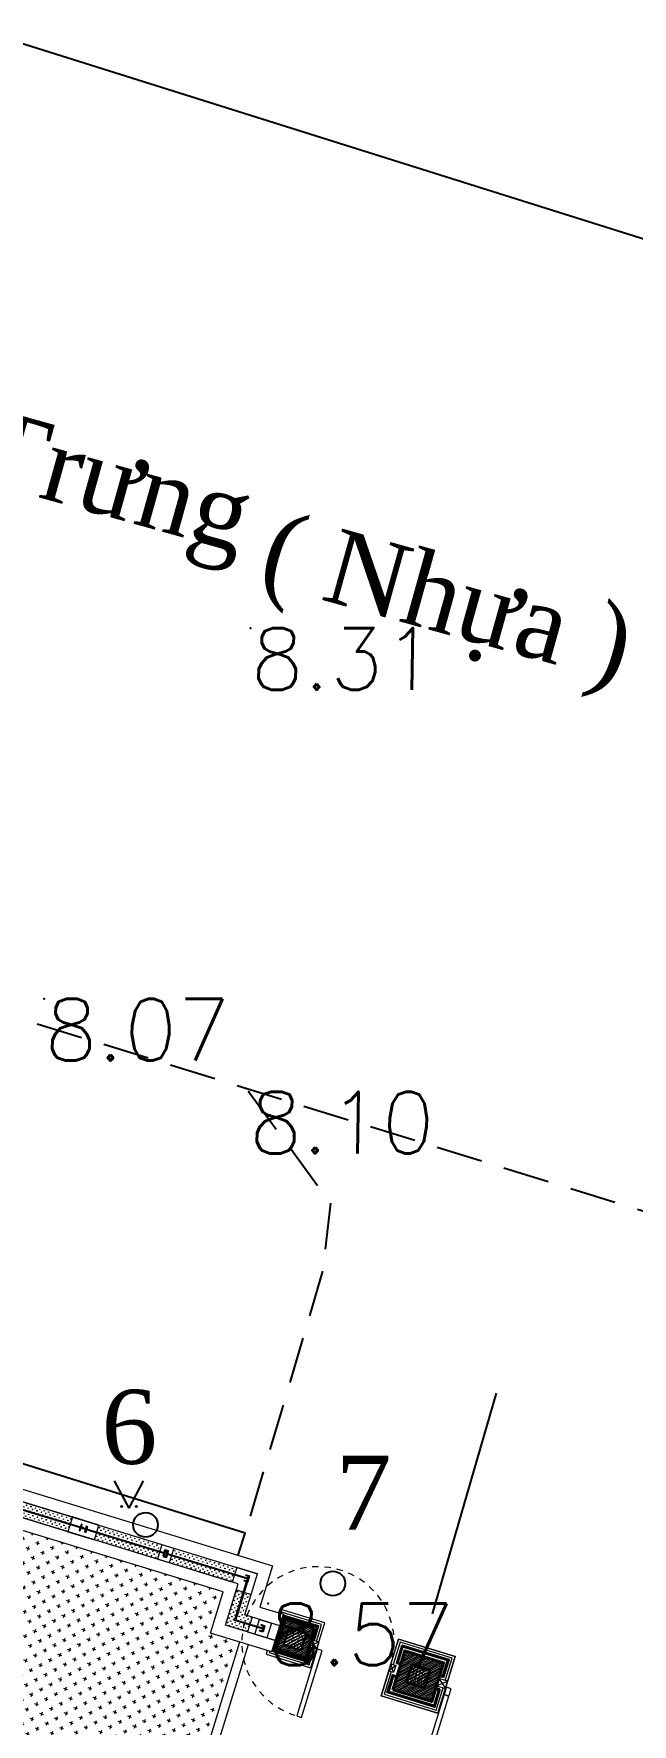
# Model space of a CAD drawing. Header units: inches. Extents: x 587740 to 588006, y 2325787 to 2326106.
# Drawn here: x 587914.97 to 587924.65, y 2326020.98 to 2326048.37 of the extents above; entities that cross this region are included whole.
import ezdxf
from ezdxf.enums import TextEntityAlignment as Align

# ---------------------------------------------------------------- set-up
doc = ezdxf.new("R2010")
doc.units = ezdxf.units.IN
doc.header["$MEASUREMENT"] = 0
doc.header["$PDSIZE"] = 0.1
doc.linetypes.add('DASHED', pattern=[1.13, 0.75, -0.38])
doc.linetypes.add('Xref Landscape 2020 05 04$0$HIDDEN', pattern=[0.375, 0.25, -0.125])
for name, color, linetype in [('Dia vat', 8, 'Continuous'), ('diem', 8, 'Continuous'), ('Docao', 22, 'Continuous'), ('GIAOTHONG', 31, 'Continuous'), ('KYHIEU', 2, 'Continuous'), ('KYHIEUCAY', 242, 'Continuous'), ('mocgioi', 2, 'Continuous'), ('VTgioi', 40, 'Continuous'), ('Xref Landscape 2020 05 04$0$$0$KT-Tuong', 1, 'Continuous'), ('Xref Landscape 2020 05 04$0$CDC-E-Lighting', 2, 'Continuous'), ('Xref Landscape 2020 05 04$0$KT-Tuong', 1, 'Continuous'), ('Xref Landscape 2020 05 04$0$TA1-NetDaOp', 30, 'Continuous')]:
    doc.layers.add(name, color=color, linetype=linetype)
for name, color, linetype, lineweight in [('Xref Landscape 2020 05 04$0$A1-DIM', 253, 'Continuous', 13), ('Xref Landscape 2020 05 04$0$cay', 74, 'Continuous', 9), ('Xref Landscape 2020 05 04$0$i_hatch', 250, 'Continuous', 5), ('Xref Landscape 2020 05 04$0$MANH', 136, 'Continuous', 5), ('Xref Landscape 2020 05 04$0$NSV - Hatch', 8, 'Continuous', 9), ('Xref Landscape 2020 05 04$0$tree', 74, 'Continuous', 13), ('Xref Landscape 2020 05 04$0$TUONG', 7, 'Continuous', 40), ('Xref Landscape 2020 05 04$0$Xref Landscape$0$THAY', 4, 'Continuous', 20)]:
    doc.layers.add(name, color=color, linetype=linetype, lineweight=lineweight)
doc.styles.add('VNARIAL', font='txt.shx')
doc.styles.add('VNT', font='')
doc.styles.add('VNTIME', font='')
doc.styles.get('VNT').set_extended_font_data('.VnTime')
doc.styles.get('VNTIME').set_extended_font_data('.VnTime')

# ---------------------------------------------------------------- blocks, each defined once
blk = doc.blocks.new('Xref Landscape 2020 05 04$0$123333')
at = {"layer": 'Xref Landscape 2020 05 04$0$tree'}
h = blk.add_hatch(dxfattribs=at)
h.set_pattern_fill('CROSS', color=256, scale=150)
h.set_pattern_definition([(9.213864076586628e-15, (-1079850.712150478, 449499.7543768531), (37.5, 37.5), [18.75, -56.25]), (90, (-1079841.337150478, 449490.3793768531), (-37.49999999999999, 37.5), [18.75, -56.25])])
h.paths.add_polyline_path([(349.9999999996517, 133.6867107070866), (1425.200356976013, 133.6867107070866), (1425.200356976013, 250.0000008120551), (349.9999999996517, 250.0000008120551)])
h = blk.add_hatch(dxfattribs=at)
h.set_pattern_fill('CROSS', color=256, scale=150)
h.set_pattern_definition([(9.213864076586628e-15, (-1079850.712150478, 449367.127576882), (37.5, 37.5), [18.75, -56.25]), (90, (-1079841.337150478, 449357.752576882), (-37.49999999999999, 37.5), [18.75, -56.25])])
h.paths.add_polyline_path([(349.9999999996508, 1.059910735988524), (1425.200356976013, 1.059910735988524), (1425.200356976013, 117.373200840957), (349.9999999996508, 117.373200840957)])
h = blk.add_hatch(dxfattribs=at)
h.set_pattern_fill('CROSS', color=256, scale=150)
h.set_pattern_definition([(9.213864076586628e-15, (-1078592.378817145, 449499.7543768531), (37.5, 37.5), [18.75, -56.25]), (90, (-1078583.003817145, 449490.3793768531), (-37.49999999999999, 37.5), [18.75, -56.25])])
h.paths.add_polyline_path([(1625.200356976013, 133.6867107070866), (2675.228979431209, 133.6867107070866), (2675.228979431209, 250.0000008120551), (1625.200356976013, 250.0000008120551)])
h = blk.add_hatch(dxfattribs=at)
h.set_pattern_fill('CROSS', color=256, scale=150)
h.set_pattern_definition([(9.213864076586628e-15, (-1078592.378817145, 449367.127576882), (37.5, 37.5), [18.75, -56.25]), (90, (-1078583.003817145, 449357.752576882), (-37.49999999999999, 37.5), [18.75, -56.25])])
h.paths.add_polyline_path([(1625.200356976013, 1.059910735988524), (2675.228979431209, 1.059910735988524), (2675.228979431209, 117.373200840957), (1625.200356976013, 117.373200840957)])
h = blk.add_hatch(dxfattribs=at)
h.set_pattern_fill('CROSS', color=256, scale=150)
h.set_pattern_definition([(9.213864076586628e-15, (-1077459.045483811, 449499.7543768531), (37.5, 37.5), [18.75, -56.25]), (90, (-1077449.670483811, 449490.3793768531), (-37.49999999999999, 37.5), [18.75, -56.25])])
h.paths.add_polyline_path([(2875.228979431209, 133.6867107070866), (3949.999999999651, 133.6867107070866), (3949.999999999651, 250.0000008120551), (2875.228979431209, 250.0000008120551)])
h = blk.add_hatch(dxfattribs=at)
h.set_pattern_fill('CROSS', color=256, scale=150)
h.set_pattern_definition([(9.213864076586628e-15, (-1077459.045483811, 449367.127576882), (37.5, 37.5), [18.75, -56.25]), (90, (-1077449.670483811, 449357.752576882), (-37.49999999999999, 37.5), [18.75, -56.25])])
h.paths.add_polyline_path([(2875.228979431209, 1.059910735988524), (3949.999999999651, 1.059910735988524), (3949.999999999651, 117.373200840957), (2875.228979431209, 117.373200840957)])
at = {"layer": 'Xref Landscape 2020 05 04$0$$0$KT-Tuong', "ltscale": 3}
for points in [[(125.0000000000009, 129.200000337034), (160.8000000000466, 129.200000337034, 0.4142135623730951), (167.8000000000475, 136.200000337034), (167.8000000000475, 175.0000003370224), (175, 175.0000003370224), (175, 75.00000033702236), (167.8000000000475, 75.00000033702236), (167.8000000000475, 113.8000003370689, 0.4142135623730951), (160.8000000000466, 120.8000003370689), (125.0000000000009, 120.8000003370689)], [(4175, 129.200000337034), (4139.199999999953, 129.200000337034, -0.4142135623730951), (4132.199999999953, 136.200000337034), (4132.199999999953, 175.0000003370806), (4125, 175.0000003370806), (4125, 75.00000033708056), (4132.199999999953, 75.00000033708056), (4132.199999999953, 113.8000003370689, -0.4142135623730951), (4139.199999999953, 120.8000003370689), (4175, 120.8000003370689)]]:
    blk.add_lwpolyline(points, format="xyb", dxfattribs=at)
for points in [[(1497.70035570045, 75.00000008626375), (1552.70035570045, 75.00000008626375), (1552.70035570045, 175.0000000862638), (1497.70035570045, 175.0000000862638)], [(1504.900355700403, 82.2000000862754), (1545.500355700497, 82.2000000862754), (1545.500355700497, 167.8000000863103), (1504.900355700403, 167.8000000863103)], [(2747.72897922853, 75.00000008626375), (2802.728979228531, 75.00000008626375), (2802.728979228531, 175.0000000862638), (2747.72897922853, 175.0000000862638)], [(2754.928979228484, 82.2000000862754), (2795.528979228461, 82.2000000862754), (2795.528979228461, 167.8000000863103), (2754.928979228484, 167.8000000863103)]]:
    blk.add_lwpolyline(points, close=True, dxfattribs=at)
at = {"layer": 'Xref Landscape 2020 05 04$0$A1-DIM'}
for points in [[(174.9998689262429, 133.6867107070866), (1497.70035570045, 133.6867107070866), (1497.700617847964, 117.373200840957), (175.0001310737571, 117.373200840957)], [(1552.70035570045, 133.6867107070866), (2747.728848154773, 133.6867107070866), (2747.729110302287, 117.373200840957), (1552.700617847964, 117.373200840957)], [(2802.728848154774, 133.1567550193286), (4124.999868926243, 133.6867107070866), (4125.000131073757, 117.373200840957), (2802.729110302288, 116.8432451531989)]]:
    blk.add_lwpolyline(points, close=True, dxfattribs=at)
at = {"layer": 'Xref Landscape 2020 05 04$0$MANH'}
for p, q in [((1425.200356976013, 250.0000008120551), (1425.200356976013, -5.073379725217819e-07)), ((1625.200356976013, 250.0000008120551), (1625.200356976013, -5.073379725217819e-07)), ((2675.228979431209, 250.0000008120551), (2675.228979431209, -5.073379725217819e-07)), ((2875.228979431209, 250.0000008120551), (2875.228979431209, -5.073379725217819e-07))]:
    blk.add_line(p, q, dxfattribs=at)
blk.add_lwpolyline([(349.9999999996517, 250.0000008120551), (3949.999999999651, 250.0000008120551), (3949.999999999651, -5.073379725217819e-07), (349.9999999996508, -5.073379725217819e-07)], close=True, dxfattribs=at)
blk = doc.blocks.new('Xref Landscape 2020 05 04$0$hangrao')
at = {"layer": 'Xref Landscape 2020 05 04$0$i_hatch'}
h = blk.add_hatch(dxfattribs=at)
h.set_pattern_fill('ANSI31', color=256, scale=180)
h.set_pattern_definition([(45, (-39649.99999988335, 11140), (-15.90990257669732, 15.90990257669732), [])])
h.paths.add_polyline_path([(42385.04010330164, 24274.99999838398), (41885.04010330164, 24274.99999838398), (41885.04010330164, 23774.99999838398), (42385.04010330164, 23774.99999838398)])
h.paths.add_polyline_path([(42285.04010330164, 24174.99999838398), (41985.04010330164, 24174.99999838398), (41885.04010330164, 24174.99999838398), (41885.04010330164, 23874.99999838398), (41885.04010330164, 24174.99999838398), (41985.04010330164, 24174.99999838398), (41985.04010330164, 23874.99999838398), (42285.04010330164, 23874.99999838398)], flags=16)
h = blk.add_hatch(dxfattribs=at)
h.set_pattern_fill('CHAU-01', color=256, scale=10, pattern_type=2)
h.set_pattern_definition([(49.99999999999999, (-50371.72061355412, 10140), (71.72601826007535, -6.275213498259511), [7.5, -82.5]), (355, (-50371.72061355412, 10140), (-13.8751333613, 75.21921337000119), [6, -66]), (100.4514, (-50365.74344555405, 10139.47706599999), (57.85093817140216, 68.94395420609536), [6.374019000000001, -70.1142112]), (46.18420000000002, (-50371.72061355412, 10160), (106.7241048625644, -16.55190143290181), [11.24999999999965, -123.7499999999972]), (96.6356, (-50362.82693905407, 10158.6206693), (93.46627055487033, 97.41178709004417), [9.561028799999999, -105.1713]), (351.1842, (-50371.72061355412, 10160), (93.46619451336272, 97.41186009253246), [9, -99]), (21, (-50361.72061355412, 10155), (59.69070521184616, -40.26188906653388), [7.5, -82.5]), (326.0000000000001, (-50361.72061355412, 10155), (24.33153319215817, 72.5150045046853), [6, -66]), (71.4514, (-50356.74639025412, 10151.64483939999), (84.02226285814899, 32.25304967099524), [6.374019000000001, -70.1142112]), (37.50000000000001, (-50371.72061355412, 10140), (1.215985531729067, 33.28938538313115), [0, -65.19999999999999, 0, -67, 0, -66.25]), (7.499999999999999, (-50371.72061355412, 10140), (26.30695374421486, 39.44117118823603), [0, -38.2, 0, -63.7, 0, -25.25]), (327.5, (-50394.02061355417, 10140), (53.3822436172409, -2.255487173437976), [0, -25, 0, -78, 0, -103.5]), (317.5, (-50404.02061355417, 10140), (58.31861693423862, 10.01049823323177), [0, -32.5, 0, -51.8, 0, -73.5]), (45, (-50371.72061355412, 10140), (-30.05203820042827, 30.05203820042827), []), (45, (-50371.72061355412, 10152.25), (-30.05203820042827, 30.05203820042827), [])])
h.paths.add_polyline_path([(42285.04010330164, 24174.99999838398), (41985.04010330164, 24174.99999838398), (41985.04010330164, 23874.99999838398), (42285.04010330164, 23874.99999838398)])
h = blk.add_hatch(dxfattribs=at)
h.set_pattern_fill('ANSI31', color=256, scale=180)
h.set_pattern_definition([(225, (11539.80274092295, 95657.55269411113), (15.90990257669732, -15.90990257669732), [])])
h.paths.add_polyline_path([(43885.12004833523, 23694.99999838398), (44545.12004833523, 23694.99999838398), (44545.12004833523, 24354.99999838398), (43885.12004833523, 24354.99999838398)])
h.paths.add_polyline_path([(44365.12004833523, 24174.99999838398), (44065.12004833523, 24174.99999838398), (44065.12004833523, 23874.99999838398), (44365.12004833523, 23874.99999838398)], flags=16)
h = blk.add_hatch(dxfattribs=at)
h.set_pattern_fill('CHAU-01', color=256, scale=10, pattern_type=2)
h.set_pattern_definition([(49.99999999999999, (-48291.64066852053, 10140), (71.72601826007535, -6.275213498259511), [7.5, -82.5]), (355, (-48291.64066852053, 10140), (-13.8751333613, 75.21921337000119), [6, -66]), (100.4514, (-48285.66350052046, 10139.47706599999), (57.85093817140216, 68.94395420609536), [6.374019000000001, -70.1142112]), (46.18420000000002, (-48291.64066852053, 10160), (106.7241048625644, -16.55190143290181), [11.24999999999966, -123.7499999999973]), (96.6356, (-48282.74699402048, 10158.6206693), (93.46627055487033, 97.41178709004417), [9.561028799999999, -105.1713]), (351.1842, (-48291.64066852053, 10160), (93.46619451336272, 97.41186009253246), [9, -99]), (21, (-48281.64066852053, 10155), (59.69070521184616, -40.26188906653388), [7.5, -82.5]), (326.0000000000001, (-48281.64066852053, 10155), (24.33153319215817, 72.5150045046853), [6, -66]), (71.4514, (-48276.66644522041, 10151.64483939999), (84.02226285814899, 32.25304967099524), [6.374019000000001, -70.1142112]), (37.50000000000001, (-48291.64066852053, 10140), (1.215985531729067, 33.28938538313115), [0, -65.19999999999999, 0, -67, 0, -66.25]), (7.499999999999999, (-48291.64066852053, 10140), (26.30695374421486, 39.44117118823603), [0, -38.2, 0, -63.7, 0, -25.25]), (327.5, (-48313.94066852046, 10140), (53.3822436172409, -2.255487173437976), [0, -25, 0, -78, 0, -103.5]), (317.5, (-48323.94066852046, 10140), (58.31861693423862, 10.01049823323177), [0, -32.5, 0, -51.8, 0, -73.5]), (45, (-48291.64066852053, 10140), (-30.05203820042827, 30.05203820042827), []), (45, (-48291.64066852053, 10152.25), (-30.05203820042827, 30.05203820042827), [])])
h.paths.add_polyline_path([(44365.12004833523, 24174.99999838398), (44065.12004833523, 24174.99999838398), (44065.12004833523, 23874.99999838398), (44365.12004833523, 23874.99999838398)])
at = {"layer": 'Xref Landscape 2020 05 04$0$tree'}
h = blk.add_hatch(dxfattribs=at)
h.set_pattern_fill('CROSS', color=256, scale=150)
h.set_pattern_definition([(0, (-39649.99999988335, 10900), (37.5, 37.5), [18.75, -56.25]), (90, (-39640.62499988335, 10890.625), (-37.49999999999999, 37.5), [18.75, -56.25])])
h.paths.add_polyline_path([(39250.60244775075, 24849.99999943157), (38556.00000016228, 24849.99999853631), (38556.00000016228, 24749.99999867193), (39250.60244775075, 24749.99999867193)])
h.paths.add_polyline_path([(39623.5200517379, 24849.99999970308), (39250.60244775075, 24849.99999943157), (39250.60244775075, 24749.99999867193), (39623.5200517379, 24749.99999867193)])
h.paths.add_polyline_path([(39623.5200517379, 24717.37319942267), (39263.97033360158, 24717.37319923021), (39263.97033360158, 24599.99999811218), (39623.5200517379, 24599.99999838369)])
h.paths.add_polyline_path([(39263.97033360158, 24717.37319923021), (38556.00000016228, 24717.3731985956), (38556.00000016228, 24599.99999721692), (39263.97033360158, 24599.99999811218)])
h.paths.add_polyline_path([(40891.04010330164, 24717.37319861542), (39823.5200517379, 24717.37319939295), (39823.5200517379, 24599.9999985552), (40891.04010330164, 24599.99999921929)])
h.paths.add_polyline_path([(40891.04010330164, 24850.00000053868), (39823.5200517379, 24849.99999987459), (39823.5200517379, 24749.99999867193), (40891.04010330164, 24749.99999867193)])
h.paths.add_polyline_path([(41107.88334831304, 24499.99999987899), (40991.04010330164, 24499.99999987899), (40991.04010330164, 24099.99999867388), (41107.88334790221, 24099.99999867388)])
h.paths.add_polyline_path([(41107.88334790221, 24099.99999867388), (40991.04010330164, 24099.99999867388), (40984.37500017683, 23903.125), (41359.37500005635, 23903.125), (41366.04010342201, 23916.57826622066), (41107.88334781106, 23916.57826709497)])
h.paths.add_polyline_path([(41616.04010330164, 23799.99999838398), (40991.04010330164, 23799.99999838398)])
h.paths.add_polyline_path([(41366.04010324134, 24149.99999871384), (41241.04010336183, 24149.99999871384), (41241.04010330164, 24099.99999867388), (41124.19685776683, 24099.99999867388), (41124.19685769128, 23932.89177693304), (41366.04010342201, 23932.89177608679)])
h.paths.add_polyline_path([(41241.04010330164, 24499.99999987899), (41124.19685817894, 24499.99999987899), (41124.19685776683, 24099.99999867388), (41241.04010330164, 24099.99999867388)])
at = {"layer": 'Xref Landscape 2020 05 04$0$A1-DIM'}
for p, q in [((41107.8833475702, 24016.57826709497), (41107.88334842096, 24674.9997374443)), ((41124.19685828709, 24674.99999959182), (41124.1968574503, 24032.89177693304)), ((41590.99712043453, 24016.67766615772), (41107.8833475702, 24016.57826709497)), ((41124.1968574503, 24032.89177693304), (41590.99685828702, 24032.99117602385))]:
    blk.add_line(p, q, dxfattribs=at)
for points in [[(38380.99986907642, 24733.68670843134), (39696.02005046234, 24733.68670931595), (39696.02031260985, 24717.37319944982), (38381.00013122393, 24717.37319856521)], [(39751.02005046234, 24733.68670931595), (41116.99672721326, 24733.68670843134), (41116.99698936078, 24717.37319856521), (39751.02031260985, 24717.37319944982)]]:
    blk.add_lwpolyline(points, close=True, dxfattribs=at)
at = {"layer": 'Xref Landscape 2020 05 04$0$KT-Tuong', "ltscale": 3}
blk.add_lwpolyline([(38331.00000015018, 24729.19999806132), (38366.80000015022, 24729.19999806132, 0.4142135623730951), (38373.80000015022, 24736.19999806132), (38373.80000015022, 24774.99999806136), (38381.00000015018, 24774.99999806136), (38381.00000015018, 24674.99999806136), (38373.80000015022, 24674.99999806136), (38373.80000015022, 24713.79999806135, 0.4142135623730951), (38366.80000015022, 24720.79999806135), (38331.00000015018, 24720.79999806135)], format="xyb", dxfattribs=at)
for points in [[(39696.02005046234, 24674.99999872599), (39751.02005046234, 24674.99999872599), (39751.02005046234, 24774.99999872599), (39696.02005046234, 24774.99999872599)], [(39703.22005046229, 24682.19999872599), (39743.82005046238, 24682.19999872599), (39743.82005046238, 24767.799998726), (39703.22005046229, 24767.799998726)]]:
    blk.add_lwpolyline(points, close=True, dxfattribs=at)
for points in [[(41124.19685828709, 24674.99999959182), (41074.19685828709, 24674.99999959182), (41074.19685828709, 24682.19999959182), (41109.99685828702, 24682.19999959182, 0.4142135623730951), (41116.99685828702, 24689.19999959182), (41116.99685828702, 24760.79999959182, 0.4142135623730897), (41109.99685828702, 24767.79999959182), (41074.19685828709, 24767.79999959182), (41074.19685828709, 24774.99999959182), (41124.19685828709, 24774.99999959182)], [(41598.19685828709, 23974.99999846597), (41548.19685828709, 23974.99999846597), (41548.19685828709, 23982.19999846596), (41583.99685828702, 23982.19999846596, 0.4142135623730951), (41590.99685828702, 23989.19999846596), (41590.99685828702, 24060.79999846597, 0.4142135623730897), (41583.99685828702, 24067.79999846597), (41548.19685828709, 24067.79999846597), (41548.19685828709, 24074.99999846597), (41598.19685828709, 24074.99999846597)]]:
    blk.add_lwpolyline(points, format="xyb", close=True, dxfattribs=at)
at = {"layer": 'Xref Landscape 2020 05 04$0$MANH'}
for p, q in [((39623.5200517379, 24849.99999943934), (39623.5200517379, 24599.99999811995)), ((39823.5200517379, 24849.99999943934), (39823.5200517379, 24599.99999811995)), ((40991.04010330164, 23899.99999838398), (40991.04010330164, 24499.99999987899)), ((41241.04010330164, 24149.99999838398), (41241.04010330164, 24499.99999987899)), ((41835.26616975322, 24149.99999904371), (41241.04010330164, 24149.99999838398)), ((41366.04010330164, 23899.99999838398), (40991.04010330164, 23899.99999838398))]:
    blk.add_line(p, q, dxfattribs=at)
for points in [[(38556.00000016228, 24849.99999853631), (40891.04010330164, 24850.00000053868), (40891.04010330164, 24599.99999921929), (38556.00000016228, 24599.99999721692)], [(41490.04010631135, 24149.99999904371), (41690.04010631135, 24149.99999904371), (41690.04010631132, 23899.99999823869), (41490.04010631132, 23899.99999823869)]]:
    blk.add_lwpolyline(points, close=True, dxfattribs=at)
for points in [[(42515.26616979555, 24284.99999867193), (42515.26616979555, 24405.22606487789), (41754.81403680773, 24405.22606487789), (41754.81403680773, 24344.99999834131)], [(43735.12004838028, 23962.97456459055), (43735.12004831928, 23544.99999838398), (44695.12004833523, 23544.99999838398), (44695.12004833523, 24504.99999838398), (43735.1200483279, 24504.99999838398), (43735.1200483279, 24085.96979378392)], [(44655.12004833523, 24085.96979368709), (44655.12004833523, 24464.99999838398), (43775.1200483279, 24464.99999838398), (43775.1200483279, 24085.96979368708)], [(41754.81403680773, 23704.99999838398), (41754.81403680773, 23644.77393189007), (42515.26616981204, 23644.77393189007), (42515.26616979555, 24284.99999867193)], [(42475.26616979555, 24284.99999867193), (42475.26616979555, 24365.22606487789), (41794.81403680773, 24365.22606487789), (41794.81403680773, 24344.99999834131)], [(42475.26616980067, 24085.96979368708), (42475.26616979555, 24284.9999986709)], [(41794.81403680773, 23704.99999838398), (41794.81403680773, 23684.77393189007), (42475.266169811, 23684.77393189007), (42475.26616980384, 23962.97456465982)], [(43775.12004837875, 23962.97456465982), (43775.12004832359, 23584.99999838398), (44655.12004833523, 23584.99999838398), (44655.12004833523, 23962.97456465982)]]:
    blk.add_lwpolyline(points, dxfattribs=at)
at = {"layer": 'Xref Landscape 2020 05 04$0$NSV - Hatch'}
for p, q in [((38556.00000015018, 24599.99999987119), (38106.00000015018, 24599.99999838398)), ((42515.26616984181, 23962.97456465982), (42385.04010330164, 24085.96979368711)), ((42515.26616984178, 24085.96979368708), (42385.04010330165, 23962.97456465982)), ((43815.12004842379, 23962.97456465982), (43735.12004842408, 24085.96979368711)), ((43815.12004842376, 24085.96979368708), (43735.12004842411, 23962.97456465982)), ((44545.12004833523, 23962.97456465982), (44695.12004832791, 24085.96979368711)), ((44545.12004833526, 24085.96979368708), (44695.12004832788, 23962.97456465982))]:
    blk.add_line(p, q, dxfattribs=at)
for points in [[(42515.26616984181, 23962.97456465982), (42385.04010330165, 23962.97456465982), (42385.04010330162, 24085.96979368711), (42515.26616984178, 24085.96979368708)], [(42525.26608826459, 23964.34403824923), (42525.26608826459, 22833.12060449251), (42605.22693398764, 22833.12060449251), (42605.22693398775, 23964.34403824923)], [(43815.12004842379, 23962.97456465982), (43735.12004842411, 23962.97456465982), (43735.12004842408, 24085.96979368711), (43815.12004842376, 24085.96979368708)], [(44545.12004833523, 23962.97456465982), (44695.12004832788, 23962.97456465982), (44695.12004832791, 24085.96979368711), (44545.12004833526, 24085.96979368708)], [(44705.1200483352, 23863.56550782871), (44785.12004832785, 23863.56550782871), (44785.12004832788, 23986.56073685599), (44705.12004833523, 23986.56073685596)], [(44705.12004832785, 23863.56550782869), (44705.12004832785, 21013.56550502949), (44785.12004832056, 21013.56550502949), (44785.12004832056, 23863.56550782869)]]:
    blk.add_lwpolyline(points, close=True, dxfattribs=at)
at = {"layer": 'Xref Landscape 2020 05 04$0$NSV - Hatch', "linetype": 'Xref Landscape 2020 05 04$0$HIDDEN', "ltscale": 20}
blk.add_arc((42506.08818098091, 24066.3425998087), 1233.371104688893, 270.8909382032955, 355.1924384496494, dxfattribs=at)
at = {"layer": 'Xref Landscape 2020 05 04$0$TA1-NetDaOp'}
for points in [[(44615.12004833523, 24124.99999838398), (44615.12004833523, 24424.99999838398), (43815.1200483279, 24424.99999838398), (43815.1200483279, 24124.99999838398), (43885.12004833523, 24124.99999838398)], [(44595.12004833523, 24144.99999838398), (44595.12004833523, 24404.99999838398), (43835.1200483279, 24404.99999838398), (43835.1200483279, 24144.99999838398), (43885.12004833523, 24144.99999838398)], [(42385.04010330164, 24105.00389045515), (42435.2661697615, 24105.00389045515), (42435.2661697615, 24324.99999838398), (41835.2661697615, 24324.99999838398), (41835.2661697615, 23724.99999838398), (42435.26616975533, 23724.99999838398), (42435.2661696694, 23944.99610631281), (42385.04010330164, 23944.99610631281)], [(42385.04010330164, 24125.00389045515), (42415.2661697615, 24125.00389045515), (42415.2661697615, 24304.99999838398), (41855.2661697615, 24304.99999838398), (41855.2661697615, 23744.99999838398), (42415.26616974751, 23744.99999838398), (42415.26616967721, 23924.99610631281)], [(44595.12004833523, 24144.99999838398), (44545.12004833523, 24144.99999838398)], [(44615.12004834256, 24124.99999838398), (44545.12004833523, 24124.99999838398)], [(42415.26616967721, 23924.99610631281), (42385.04010330164, 23924.99610631281)], [(44615.12004833523, 23925.00000118316), (44615.12004833523, 23624.99999838398), (43815.1200483279, 23624.99999838398), (43815.12004837168, 23925.00000118316), (43885.12004834256, 23925.00000118316)], [(44595.12004833523, 23905.00000118316), (44595.12004833523, 23644.99999838398), (43835.1200483279, 23644.99999838398), (43835.1200483679, 23905.00000118316), (43885.12004834256, 23905.00000118316)], [(44615.12004833523, 23925.00000118316), (44545.1200483279, 23925.00000118316)], [(44595.12004833523, 23905.00000118316), (44545.1200483279, 23905.00000118316)]]:
    blk.add_lwpolyline(points, dxfattribs=at)
for points in [[(42285.04010330164, 24174.99999838398), (41985.04010330164, 24174.99999838398), (41985.04010330164, 23874.99999838398), (42285.04010330164, 23874.99999838398)], [(44365.12004833523, 24174.99999838398), (44065.12004833523, 24174.99999838398), (44065.12004833523, 23874.99999838398), (44365.12004833523, 23874.99999838398)]]:
    blk.add_lwpolyline(points, close=True, dxfattribs=at)
at = {"layer": 'Xref Landscape 2020 05 04$0$TUONG'}
for points in [[(42385.04010330164, 24274.99999838398), (41885.04010330164, 24274.99999838398), (41885.04010330164, 23774.99999838398), (42385.04010330164, 23774.99999838398)], [(43885.12004833523, 23694.99999838398), (44545.12004833523, 23694.99999838398), (44545.12004833523, 24354.99999838398), (43885.12004833523, 24354.99999838398)], [(44065.12004833523, 23874.99999838398), (44365.12004833523, 23874.99999838398), (44365.12004833523, 24174.99999838398), (44065.12004833523, 24174.99999838398)]]:
    blk.add_lwpolyline(points, close=True, dxfattribs=at)
at = {"layer": 'Xref Landscape 2020 05 04$0$Xref Landscape$0$THAY'}
for p, q in [((2620.00000015465, 25044.99999838226), (41436.04010330164, 25044.99999838226)), ((40796.04010330164, 24404.99999846323), (2620.00000015465, 24404.99999846323)), ((40796.04010330164, 23704.99999838398), (40796.04010330164, 24404.99999846323))]:
    blk.add_line(p, q, dxfattribs=at)
for points in [[(41436.04010330164, 25044.99999838226), (41436.04010330164, 24344.99999834131), (41835.26616976153, 24344.99999834131)], [(41835.2661697615, 23899.99999838398), (40991.04010330164, 23899.99999838398), (40991.04010330164, 24599.99999988296), (2697.500000154614, 24599.99999835693), (2697.500000154614, 24849.99999838226), (41241.04010330164, 24849.99999838226)], [(40991.04010330164, 24499.99999987899), (41241.04010330164, 24499.99999987899), (41241.04010330164, 24849.99999838226), (40891.04010330164, 24849.99999838226), (40891.04010330164, 24599.99999987899)], [(41835.26616976153, 24344.99999834131), (41835.2661697615, 23704.99999838398), (40796.04010330164, 23704.99999838398)]]:
    blk.add_lwpolyline(points, dxfattribs=at)
for points in [[(38105.99999981969, 24599.99999912758), (38555.99999981969, 24599.99999912758), (38556.00000015018, 24849.99999838226), (38106.00000015018, 24849.99999838226)], [(41365.04010330164, 23899.99999823869), (41835.26616975322, 23899.99999823869), (41835.26616986423, 24149.99999911254), (41365.04010341266, 24149.99999845281)]]:
    blk.add_lwpolyline(points, close=True, dxfattribs=at)
blk.add_blockref('Xref Landscape 2020 05 04$0$123333', (34156.00000015018, 24599.99999772428), dxfattribs=at)
blk = doc.blocks.new('BON-HOA')
at = {"layer": 'KYHIEU'}
for q in [(-0.2341223627954605, 0.4417994106370315), (0.2341223627954605, 0.4417994106370315)]:
    blk.add_line((0, 0), q, dxfattribs=at)
for centre in [(-0.1176317682238732, 0.02767510400371975), (0.1176317682238732, 0.02767510400371975)]:
    blk.add_circle(centre, 0.01, dxfattribs=at)

msp = doc.modelspace()

# ---------------------------------------------------------------- hatches: boundary and pattern name
at = {"layer": 'Xref Landscape 2020 05 04$0$tree'}
h = msp.add_hatch(dxfattribs=at)
h.set_pattern_fill('CROSS', color=256, scale=499.9999999999999, angle=180)
h.set_pattern_definition([(162.9448453374998, (587837.162505679, 2326033.805722693), (-0.1561643684962271, -0.08284136481517426), [0.06249999317998287, -0.1874999795399486]), (252.9448453374999, (587837.1417953484, 2326033.844763791), (0.08284132217713897, -0.1561643911146509), [0.0625000102445483, -0.1875000307336449])])
edge = h.paths.add_edge_path()
edge.add_line((587907.8881509358, 2326023.833917473), (587912.0086148629, 2326022.569826714))
edge.add_line((587912.0086148629, 2326022.569826714), (587912.6817204282, 2326024.763899553))
edge.add_line((587912.6817204282, 2326024.763899553), (587918.0316621478, 2326023.122625171))
edge.add_line((587918.0316621478, 2326023.122625171), (587917.8263576181, 2326022.453409054))
edge.add_line((587917.8263576181, 2326022.453409054), (587918.2470076337, 2326022.324360528))
edge.add_line((587918.2470076337, 2326022.324360528), (587918.2216826293, 2326022.241810468))
edge.add_line((587918.2216826293, 2326022.241810468), (587918.2158050564, 2326022.222651775))
edge.add_line((587918.2158050564, 2326022.222651775), (587917.9599792795, 2326021.388755254))
edge.add_line((587917.9599792795, 2326021.388755254), (587917.6648366418, 2326020.426700447))
edge.add_line((587917.6648366418, 2326020.426700447), (587917.5736024745, 2326020.156165036))
edge.add_ellipse((587917.0185069285, 2326020.294272803), major_axis=(0.1677805738256576, 0.5468589193497714), ratio=0.9999997268622811, start_angle=151.7300641001252, end_angle=273.0849061388983, ccw=False)
edge.add_line((587916.6117316063, 2326019.892105181), (587907.5333257754, 2326022.67738697))
edge.add_line((587907.5333257754, 2326022.67738697), (587907.8881509358, 2326023.833917473))

# ---------------------------------------------------------------- linework, layer by layer
at = {"layer": 'Dia vat', "elevation": 8.594}
msp.add_lwpolyline([(587918.2766457308, 2326023.716908389), (587918.387, 2326024.073), (587883.031, 2326035.103), (587882.870248579, 2326034.579010384)], dxfattribs=at)
at = {"layer": 'diem'}
for p in [(587918.473, 2326038.74, 8.307), (587915.134, 2326032.731, 8.067), (587918.447, 2326031.228, 8.103), (587918.759, 2326022.933, 8.565)]:
    msp.add_point(p, dxfattribs=at)
at = {"layer": 'GIAOTHONG'}
for p, q in [((587898.2655005847, 2326053.40568619), (587979.8086113157, 2326027.761156853)), ((587921.4215867139, 2326022.768893202), (587922.457801263, 2326026.34233286))]:
    msp.add_line(p, q, dxfattribs=at)
at = {"layer": 'GIAOTHONG', "linetype": 'DASHED'}
msp.add_line((587912.8613005526, 2326032.996900156, 7.947), (587925.363203375, 2326029.13310245), dxfattribs=at)
at = {"layer": 'GIAOTHONG', "linetype": 'DASHED', "elevation": 8.103}
msp.add_lwpolyline([(587918.447, 2326031.228), (587919.768, 2326029.421), (587919.642, 2326028.317), (587918.387, 2326024.073)], dxfattribs=at)
at = {"layer": 'VTgioi'}
for centre in [(587916.775022573, 2326024.20814813), (587919.807195144, 2326023.25952877)]:
    msp.add_circle(centre, 0.2, dxfattribs=at)
at = {"layer": 'Xref Landscape 2020 05 04$0$cay', "color": 34}
msp.add_lwpolyline([(587920.8708186952, 2326022.356218528), (587921.7886005474, 2326022.074658107), (587921.5070400495, 2326021.156876005), (587920.5892581973, 2326021.438436426)], close=True, dxfattribs=at)
at = {"layer": 'Xref Landscape 2020 05 04$0$MANH'}
for points in [[(587918.4382121862, 2326022.265702107), (587917.8061954275, 2326020.205563436, -0.4142135623792514), (587916.4944147322, 2326019.509695971), (587904.853879136, 2326023.081046759)], [(587918.2948087718, 2326022.309695922), (587917.6627920131, 2326020.249557252, -0.4142135623792527), (587916.53840856, 2326019.653099425), (587907.4600018832, 2326022.438381474)]]:
    msp.add_lwpolyline(points, format="xyb", dxfattribs=at)

# ---------------------------------------------------------------- block references
at = {"layer": 'KYHIEUCAY'}
msp.add_blockref('BON-HOA', (587916.5074777618, 2326024.477639541), dxfattribs=at)
at = {"layer": 'Xref Landscape 2020 05 04$0$CDC-E-Lighting', "xscale": 0.0009999998908797264, "yscale": 0.001000000163912773, "zscale": 0.0009999999999989416, "rotation": 342.9448453374998}
msp.add_blockref('Xref Landscape 2020 05 04$0$hangrao', (587871.8719234001, 2326011.756039764), dxfattribs=at)
msp.add_blockref('Xref Landscape 2020 05 04$0$hangrao', (587871.8719234001, 2326011.756039764), dxfattribs=at)

# ---------------------------------------------------------------- texts
at = {"layer": 'Docao', "style": 'VNARIAL', "oblique": 1}
for s, p in [('8.31', (587918.473, 2326038.74, 8.307)), ('8.07', (587915.134, 2326032.731, 8.067)), ('8.10', (587918.447, 2326031.228, 8.103)), ('8.57', (587918.759, 2326022.933, 8.565))]:
    msp.add_text(s, height=1, dxfattribs=at).set_placement(p, align=Align.TOP_LEFT)
at = {"layer": 'GIAOTHONG', "style": 'VNTIME'}
for s, p in [('Phè Hai Bµ Tr\xadng', (587905.4567961069, 2326043.525017205)), ('( Nhùa )', (587918.5671668585, 2326039.493132598))]:
    msp.add_text(s, height=1.2, rotation=344.4562907025271, dxfattribs=at).set_placement(p)
at = {"layer": 'mocgioi', "style": 'VNT'}
for s, p in [('6', (587916.5133745318, 2326024.837728727)), ('7', (587920.3071465229, 2326023.772101919))]:
    msp.add_text(s, height=1.2, dxfattribs=at).set_placement(p, align=Align.BOTTOM_CENTER)

doc.saveas('drawing.dxf')
